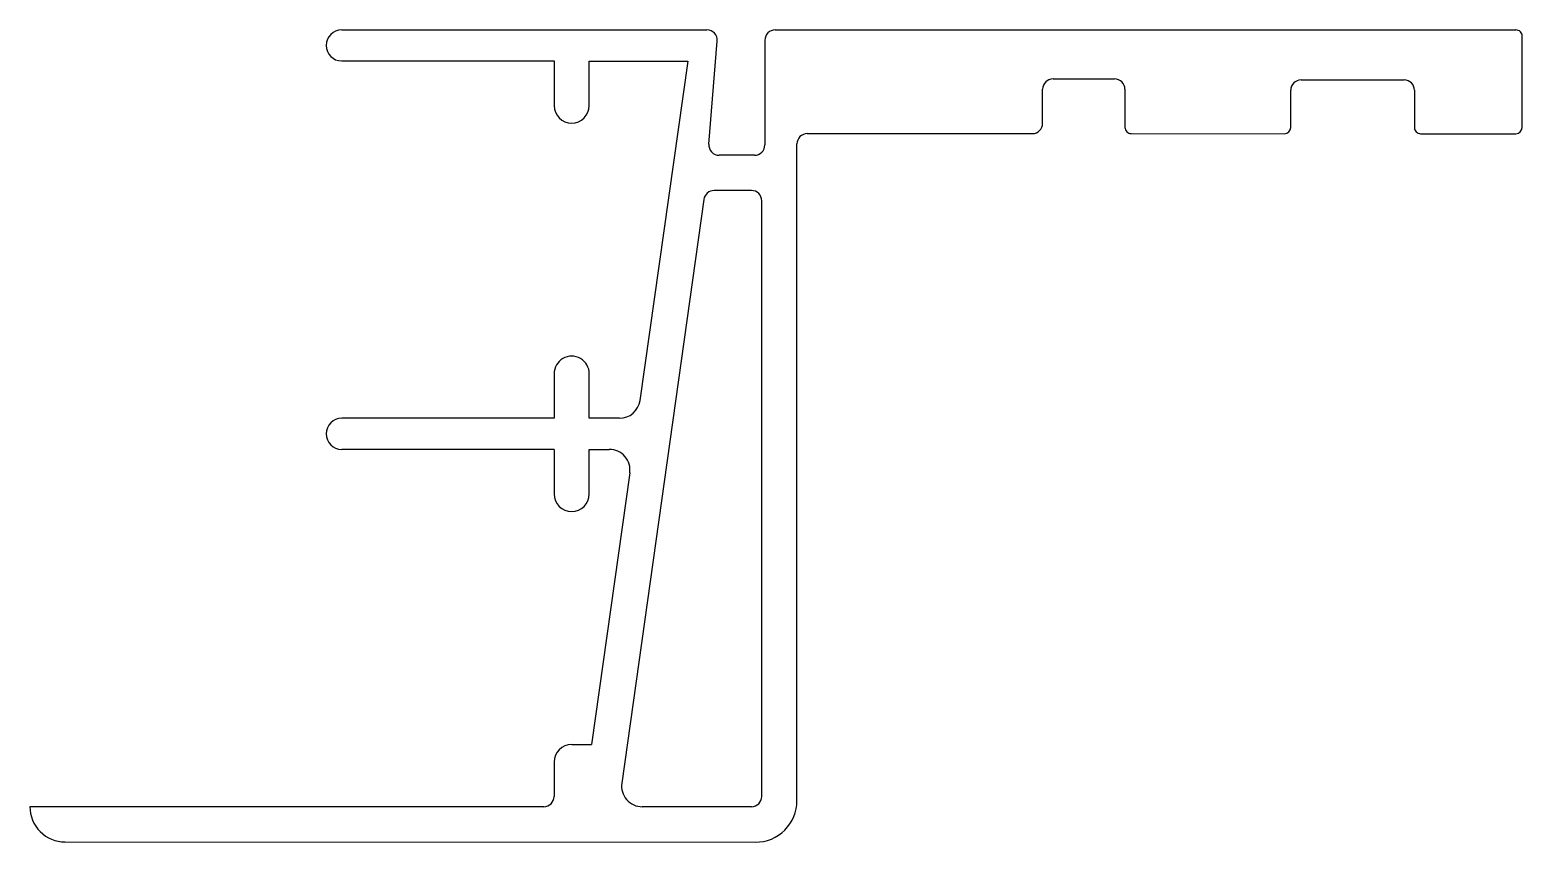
# Model space of a CAD drawing. Extents: x 629.1 to 701.1, y 653.3 to 692.5.
import ezdxf

# ---------------------------------------------------------------- set-up
doc = ezdxf.new("R2010")
doc.units = 0
doc.layers.get('0').update_dxf_attribs({"linetype": 'CONTINUOUS'})

msp = doc.modelspace()

# ---------------------------------------------------------------- linework, layer by layer
at = {"color": 7}
for p, q in [((644.103, 692.527), (661.731, 692.526)), ((665.025, 692.526), (700.775, 692.524)), ((701.074, 687.815), (701.075, 692.224)), ((661.822, 687.012), (662.229, 691.985)), ((664.525, 692.026), (664.525, 686.971)), ((644.103, 691.027), (654.353, 691.026)), ((654.353, 691.026), (654.353, 688.876)), ((656.053, 691.02), (660.803, 691.02)), ((656.053, 688.876), (656.053, 691.02)), ((660.803, 691.02), (658.499, 674.637)), ((678.433, 690.156), (681.406, 690.156)), ((690.404, 690.11), (695.376, 690.109)), ((677.933, 688.016), (677.933, 689.656)), ((681.906, 689.656), (681.906, 687.816)), ((689.904, 687.815), (689.904, 689.61)), ((695.876, 689.609), (695.876, 687.815)), ((666.574, 687.517), (677.433, 687.516)), ((682.206, 687.516), (689.604, 687.515)), ((696.176, 687.515), (700.774, 687.515)), ((664.025, 686.471), (662.32, 686.471)), ((666.074, 655.317), (666.074, 687.017)), ((661.58, 684.341), (657.619, 656.165)), ((663.875, 684.771), (662.076, 684.771)), ((664.373, 655.526), (664.375, 684.271)), ((654.353, 675.926), (654.352, 673.776)), ((656.052, 673.776), (656.053, 675.926)), ((654.352, 673.776), (644.102, 673.777)), ((657.509, 673.776), (656.052, 673.776)), ((654.352, 672.276), (644.102, 672.277)), ((654.352, 672.276), (654.352, 670.126)), ((656.052, 672.276), (657.017, 672.276)), ((656.052, 670.126), (656.052, 672.276)), ((658.007, 671.137), (656.165, 658.03)), ((655.202, 658.03), (656.165, 658.03)), ((654.352, 657.18), (654.351, 655.526)), ((653.851, 655.026), (629.051, 655.028)), ((663.873, 655.026), (658.609, 655.026)), ((630.751, 653.328), (664.073, 653.317))]:
    msp.add_line(p, q, dxfattribs=at)
for centre, radius, start, end in [((644.103, 691.777), 0.75, 89.99696, 269.99696), ((661.731, 692.026), 0.5, 355.31901, 89.99695), ((665.025, 692.026), 0.5, 89.99693, 179.99692), ((700.775, 692.224), 0.3, 359.99692, 89.99693), ((678.433, 689.656), 0.5, 89.99693, 179.99692), ((681.406, 689.656), 0.5, 359.99692, 89.99693), ((690.404, 689.61), 0.5, 89.99693, 179.99692), ((695.376, 689.609), 0.5, 359.99692, 89.99693), ((655.203, 688.876), 0.85, 179.99693, 359.99692), ((677.433, 688.016), 0.5, 269.99693, 359.99692), ((666.574, 687.017), 0.5, 89.99693, 180.01362), ((682.206, 687.816), 0.3, 179.99692, 269.99693), ((689.604, 687.815), 0.3, 269.99693, 359.99692), ((696.176, 687.815), 0.3, 179.99692, 269.99693), ((700.774, 687.815), 0.3, 269.99693, 359.99692), ((662.32, 686.971), 0.5, 175.31913, 269.99693), ((664.025, 686.971), 0.5, 269.99693, 359.99692), ((662.076, 684.271), 0.5, 89.99693, 171.99689), ((663.875, 684.271), 0.5, 359.99692, 89.99693), ((655.203, 675.926), 0.85, 359.99692, 179.99692), ((657.509, 674.776), 1, 269.99614, 351.99686), ((644.102, 673.027), 0.75, 89.99693, 269.99693), ((657.017, 671.276), 1, 351.99686, 89.99619), ((655.202, 670.126), 0.85, 179.99693, 359.99692), ((655.202, 657.18), 0.85, 89.99693, 179.99693), ((658.609, 656.026), 1, 171.99691, 269.99693), ((653.851, 655.526), 0.5, 269.99693, 359.99676), ((663.873, 655.526), 0.5, 269.99693, 359.99692), ((630.751, 655.028), 1.7, 179.99693, 269.99695), ((664.074, 655.317), 2, 269.98124, 0)]:
    msp.add_arc(centre, radius, start, end, dxfattribs=at)

doc.saveas('drawing.dxf')
